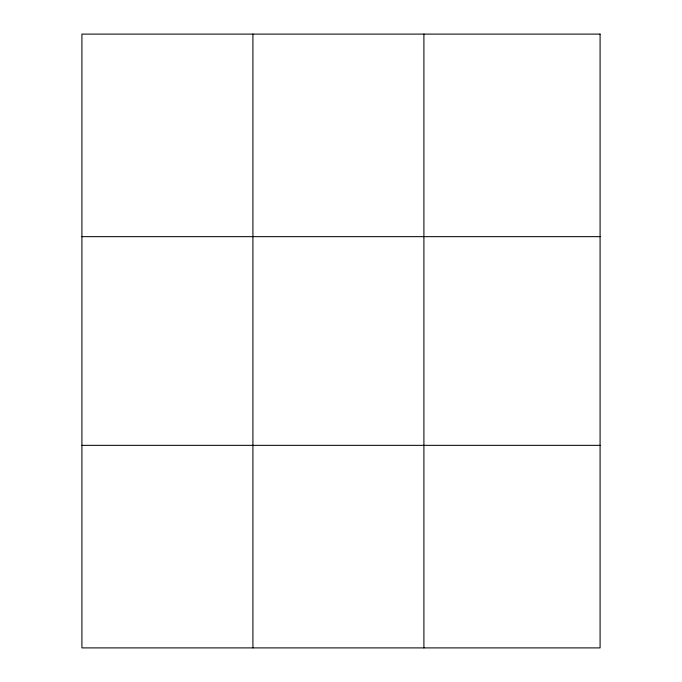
<?xml version="1.0" encoding="UTF-8"?>
<svg xmlns="http://www.w3.org/2000/svg" width="682" height="682" viewBox="0 0 682 682"><rect width="100%" height="100%" fill="white"/><g stroke="black" fill="none" stroke-linecap="round" stroke-linejoin="round"><path stroke-width="1.02" d="M252.911 34.1L252.911 647.9M423.906 34.1L423.906 647.9M81.917 236.654L600.083 236.654M81.917 445.346L600.083 445.346M600.083 34.1L600.083 647.9L81.917 647.9L81.917 34.1L600.083 34.1"/></g></svg>
